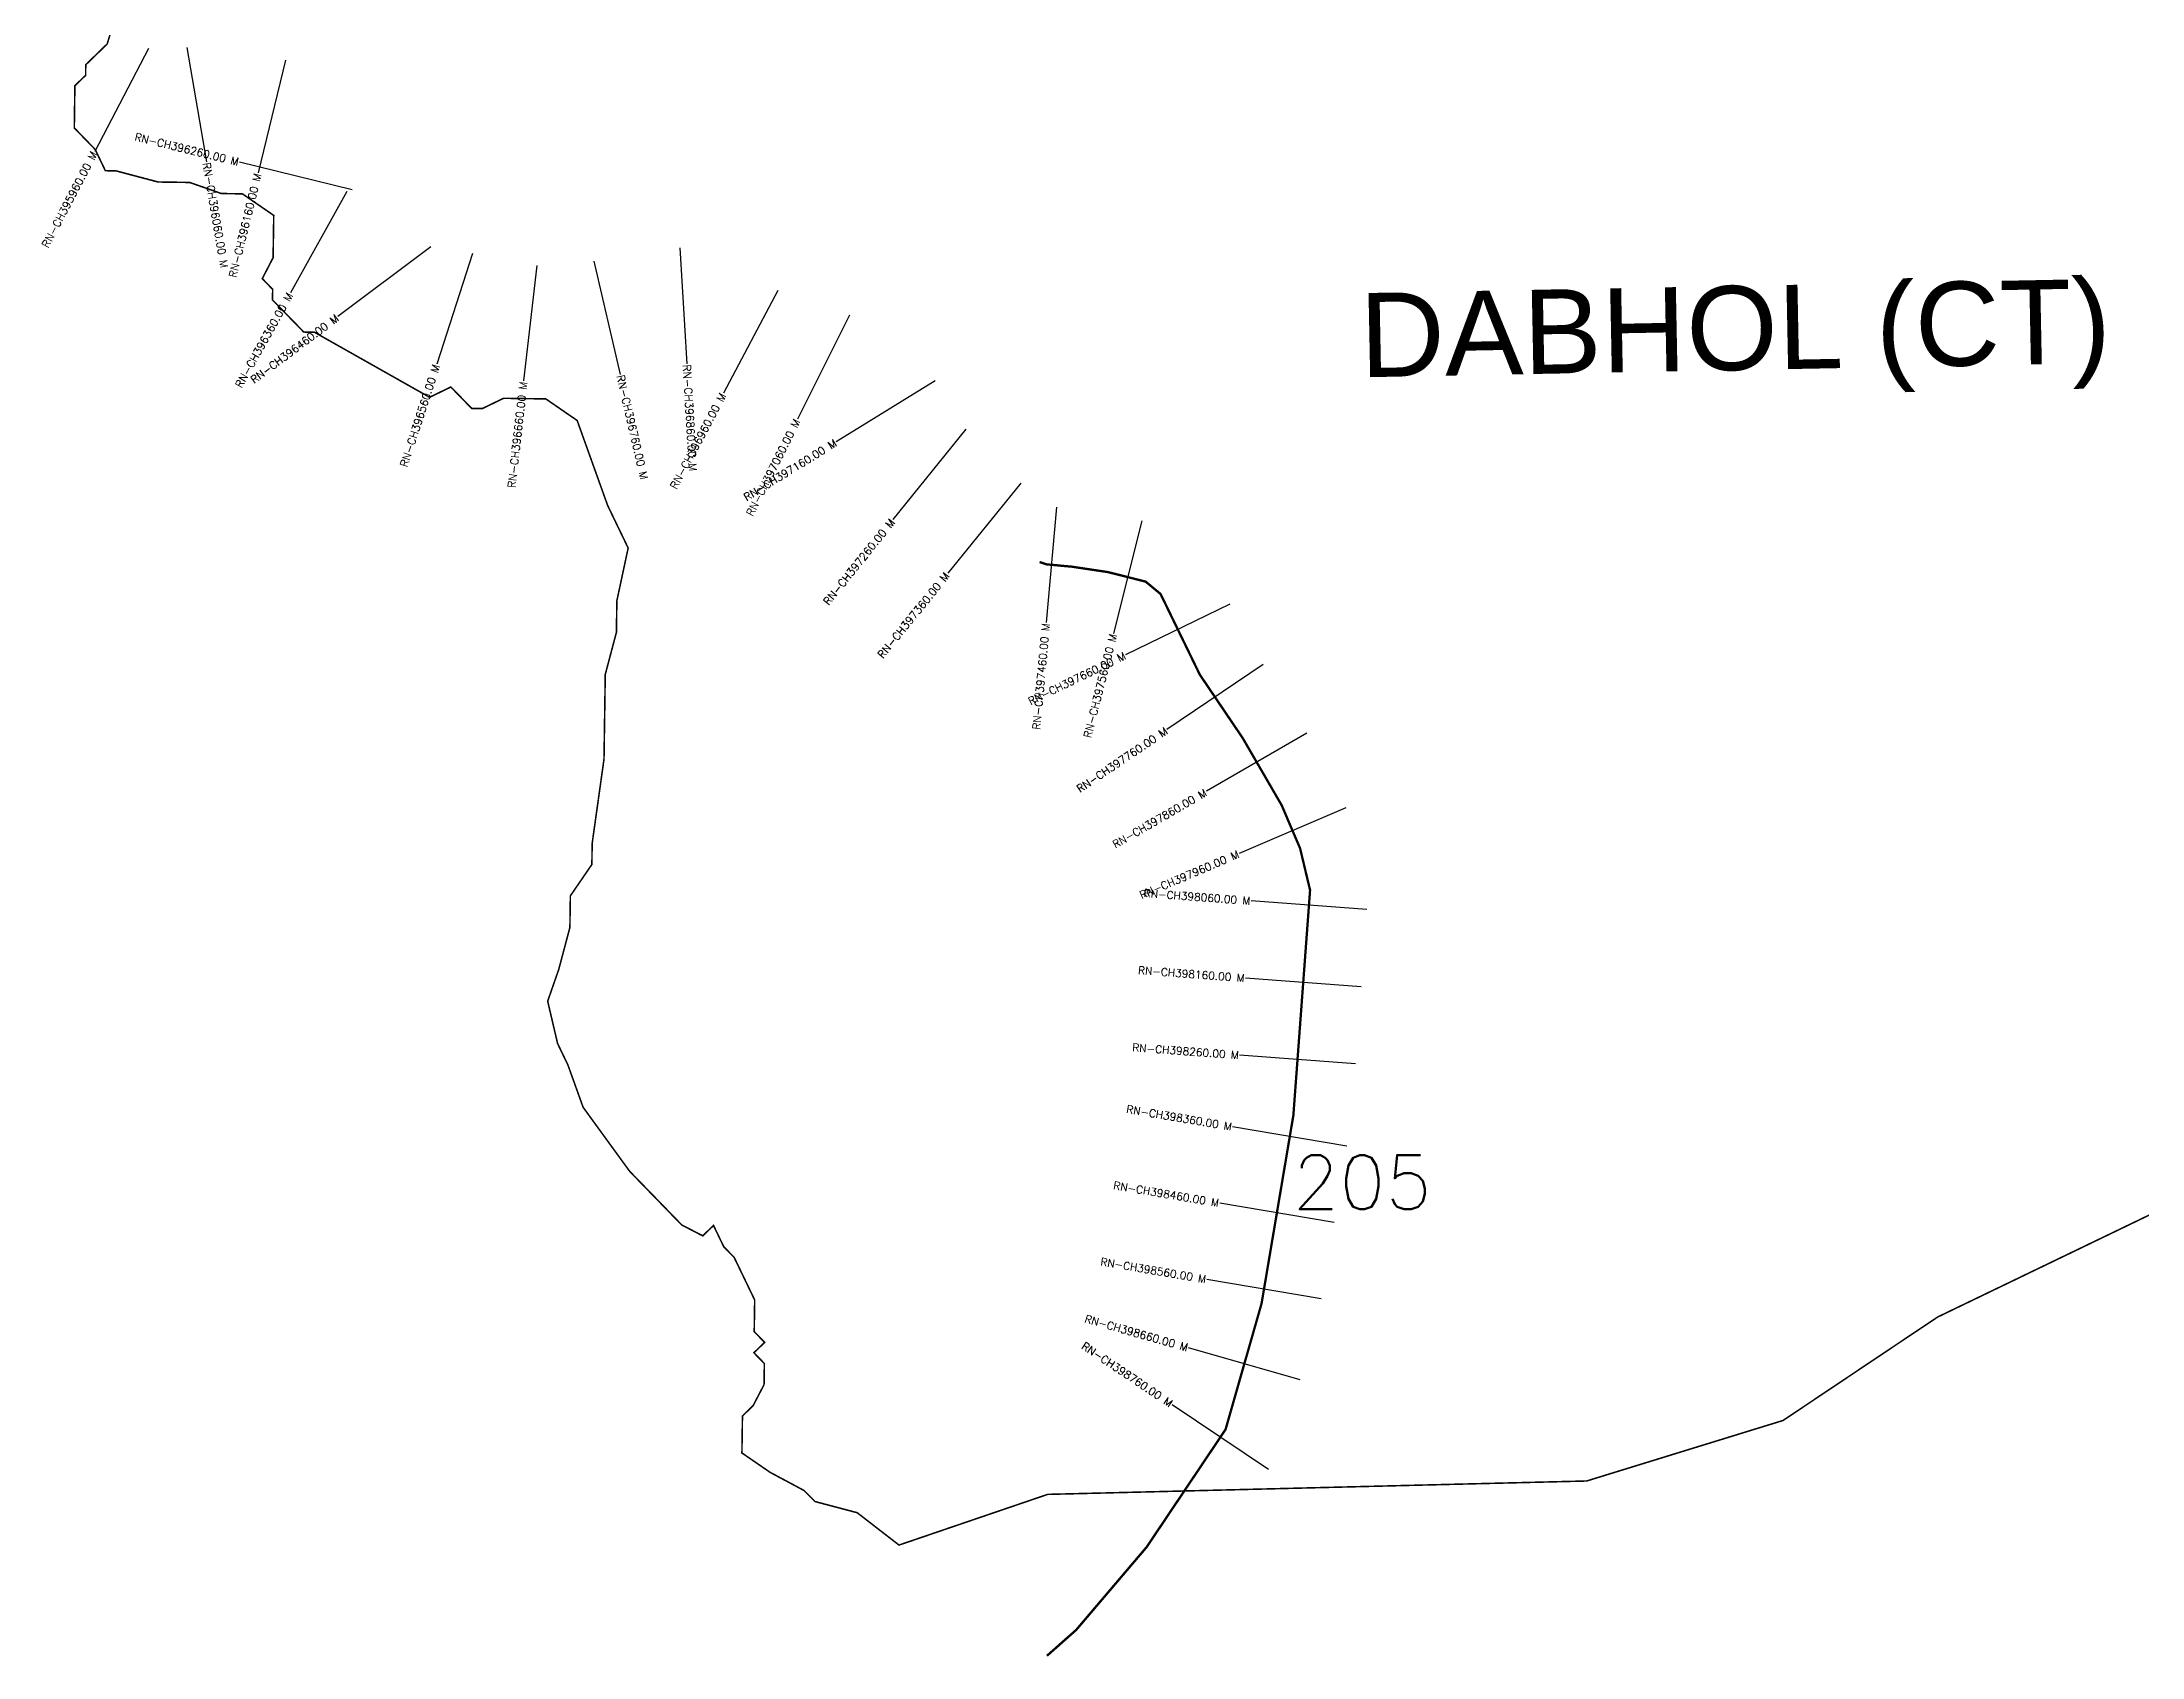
# Model space of a CAD drawing. Header units: metres. Extents: x 303714 to 308640, y 1944274 to 1947844.
# Drawn here: x 303854 to 306567, y 1944274 to 1946361 of the extents above; entities that cross this region are included whole.
import ezdxf
from ezdxf.enums import TextEntityAlignment as Align

# ---------------------------------------------------------------- set-up
doc = ezdxf.new("R2010")
doc.units = ezdxf.units.M
doc.header["$MEASUREMENT"] = 0
for name, color, linetype in [('CS', 134, 'Continuous'), ('CSMark', 6, 'Continuous'), ('NATURALLY PROTECTED', 3, 'Continuous'), ('VILLAGE NAME', 250, 'Continuous')]:
    doc.layers.add(name, color=color, linetype=linetype)
doc.styles.get("Standard").update_dxf_attribs({"font": 'simplex.shx'})

msp = doc.modelspace()

# ---------------------------------------------------------------- linework, layer by layer
at = {"color": 6, "const_width": 2, "flags": 128}
msp.add_lwpolyline([(306578.3, 1944846.2), (306303.3, 1944713.7), (306103.5, 1944580), (305849.7, 1944501.8), (305153.2, 1944484.5), (304961.1, 1944419), (304907.1, 1944460.8), (304852.7, 1944475.2), (304838.4, 1944489.5), (304794.5, 1944513), (304758.1, 1944538), (304758.8, 1944585.8), (304772.6, 1944599.2), (304786.7, 1944626.3), (304787.1, 1944653.6), (304773.6, 1944667.5), (304787.5, 1944680.9), (304774, 1944694.8), (304774.6, 1944735.7), (304748.1, 1944790.7), (304734.6, 1944804.6), (304721.4, 1944832), (304707.5, 1944818.6), (304680.4, 1944832.6), (304613.1, 1944901.9), (304552.9, 1944984.7), (304533.2, 1945039.5), (304519.9, 1945067.1), (304507.1, 1945121.8), (304521.3, 1945162.6), (304535.8, 1945217), (304536.4, 1945257.9), (304564.2, 1945298.5), (304564.6, 1945325.8), (304579.9, 1945434.8), (304581.5, 1945544), (304595.9, 1945598.4), (304596.5, 1945639.3), (304611.1, 1945707.4), (304584.6, 1945762.4), (304545.2, 1945872.2), (304504.7, 1945900.1), (304450.1, 1945900.9), (304422.6, 1945887.6), (304408.9, 1945887.8), (304382, 1945915.5), (304354.5, 1945902.2), (304205.6, 1945986.3), (304191.9, 1945986.5), (304151.5, 1946028), (304151.7, 1946041.7), (304138.3, 1946055.5), (304152.3, 1946082.6), (304153.1, 1946137.2), (304112.6, 1946165.1), (304085.3, 1946165.5), (304044.5, 1946179.8), (304003.6, 1946180.4), (303949.2, 1946194.8), (303935.5, 1946195), (303922.3, 1946222.5), (303895.4, 1946250.2), (303896.1, 1946304.8), (303910, 1946318.2), (303910.2, 1946331.9), (303937.9, 1946358.8), (303952.2, 1946406.4)], dxfattribs=at)
at = {"layer": 'CS'}
for p, q in [((303991.4, 1946352.8), (303921.8, 1946219.9)), ((304040.7, 1946354.4), (304066, 1946206.6)), ((304168.4, 1946338), (304132.8, 1946192.3)), ((304254.5, 1946170.1), (304108.8, 1946206)), ((304247.7, 1946168.2), (304174.7, 1946037.2)), ((304356.1, 1946096.7), (304236.1, 1946006.7)), ((304409.8, 1946087.8), (304363.7, 1945945.1)), ((304677.9, 1946095.2), (304686.8, 1945945.5)), ((304493.1, 1946072.3), (304476, 1945923.3)), ((304566.9, 1946077.9), (304600.7, 1945931.8)), ((304804.5, 1946040.2), (304734.2, 1945907.7)), ((304897, 1946008.2), (304829.9, 1945874.1)), ((305007.7, 1945923.6), (304880, 1945844.8)), ((305047.3, 1945861.1), (304953.3, 1945744.1)), ((305118.5, 1945791.3), (305024, 1945674.8)), ((305164.8, 1945760.4), (305151.1, 1945611.1)), ((305274.8, 1945742.6), (305238.2, 1945597.1)), ((305388.8, 1945635), (305253.9, 1945569.4)), ((305431.5, 1945556.8), (305307.3, 1945472.8)), ((305488.2, 1945468.3), (305358.5, 1945393)), ((305538.6, 1945371.6), (305400.6, 1945312.8)), ((305565.7, 1945240.2), (305416.1, 1945251.3)), ((305558.3, 1945140.5), (305408.7, 1945151.6)), ((305550.9, 1945040.8), (305401.3, 1945051.9)), ((305540, 1944934.4), (305392.1, 1944959.4)), ((305523.4, 1944835.8), (305375.5, 1944860.8)), ((305506.7, 1944737.2), (305358.8, 1944762.2)), ((305479.4, 1944632.5), (305335.2, 1944673.7)), ((305438.7, 1944516.7), (305314.1, 1944600.3))]:
    msp.add_line(p, q, dxfattribs=at)
at = {"layer": 'NATURALLY PROTECTED', "const_width": 3, "flags": 128}
msp.add_lwpolyline([(305142.8, 1945689.3), (305151.9, 1945686.3), (305184.3, 1945683.3), (305231.1, 1945676.3), (305279.8, 1945664), (305299.1, 1945648), (305349.8, 1945543.8), (305405.3, 1945461.7), (305455.6, 1945375), (305479.4, 1945319.3), (305492.3, 1945265.3), (305470.7, 1944974.2), (305429.6, 1944731.1), (305383.1, 1944568.4), (305281.1, 1944416.4), (305190.1, 1944309.4), (305152.3, 1944275.9)], dxfattribs=at)

# ---------------------------------------------------------------- texts
at = {"insert": (305469.8, 1944922.9), "char_height": 70, "attachment_point": 1}
msp.add_mtext_dynamic_manual_height_columns('205', width=95.172, gutter_width=1, heights=[0], dxfattribs=at)
at = {"layer": 'CSMark'}
for s, rotation, p in [('RN-CH396260.00 M', 346.1616, (304107.8, 1946206.2)), ('RN-CH395960.00 M', 62.3429, (303921.3, 1946219)), ('RN-CH396160.00 M', 76.2719, (304132.5, 1946191.3)), ('RN-CH396360.00 M', 60.8664, (304174.2, 1946036.3)), ('RN-CH396460.00 M', 36.8886, (304235.3, 1946006.1)), ('RN-CH396560.00 M', 72.0827, (304363.3, 1945944.1)), ('RN-CH396660.00 M', 83.4672, (304475.9, 1945922.3)), ('RN-CH396960.00 M', 62.062, (304733.8, 1945906.8)), ('RN-CH397060.00 M', 63.4015, (304829.4, 1945873.2)), ('RN-CH397160.00 M', 31.6746, (304879.2, 1945844.3)), ('RN-CH397260.00 M', 51.2255, (304952.7, 1945743.3)), ('RN-CH397360.00 M', 50.9313, (305023.3, 1945674.1)), ('RN-CH397460.00 M', 84.7431, (305151, 1945610.1)), ('RN-CH397660.00 M', 25.929, (305253, 1945569)), ('RN-CH397560.00 M', 75.8786, (305238, 1945596.2)), ('RN-CH397760.00 M', 34.0649, (305306.5, 1945472.2)), ('RN-CH397860.00 M', 30.1235, (305357.6, 1945392.5)), ('RN-CH397960.00 M', 23.0924, (305399.7, 1945312.4)), ('RN-CH398060.00 M', 355.7493, (305415.1, 1945251.4)), ('RN-CH398160.00 M', 355.7493, (305407.7, 1945151.7)), ('RN-CH398260.00 M', 355.7493, (305400.3, 1945052)), ('RN-CH398360.00 M', 350.3954, (305391.2, 1944959.6)), ('RN-CH398460.00 M', 350.3954, (305374.5, 1944861)), ('RN-CH398560.00 M', 350.3954, (305357.8, 1944762.4)), ('RN-CH398660.00 M', 344.0454, (305334.2, 1944674)), ('RN-CH398760.00 M', 326.1386, (305313.3, 1944600.9))]:
    msp.add_text(s, height=10, rotation=rotation, dxfattribs=at).set_placement(p, align=Align.MIDDLE_RIGHT)
for s, rotation, p in [('RN-CH396060.00 M', 279.6839, (304066.1, 1946205.6)), ('RN-CH396760.00 M', 283.0216, (304600.9, 1945930.8)), ('RN-CH396860.00 M', 273.3644, (304686.8, 1945944.5))]:
    msp.add_text(s, height=10, rotation=rotation, dxfattribs=at).set_placement(p, align=Align.MIDDLE_LEFT)
at = {"layer": 'VILLAGE NAME', "insert": (305555.4, 1946036.7), "char_height": 108.748, "attachment_point": 1, "rotation": 1.1028}
msp.add_mtext_dynamic_manual_height_columns('{\\fArial|b0|i0|c0|p34;DABHOL (CT)}', width=1571.314, gutter_width=543.7, heights=[0], dxfattribs=at)

doc.saveas('drawing.dxf')
